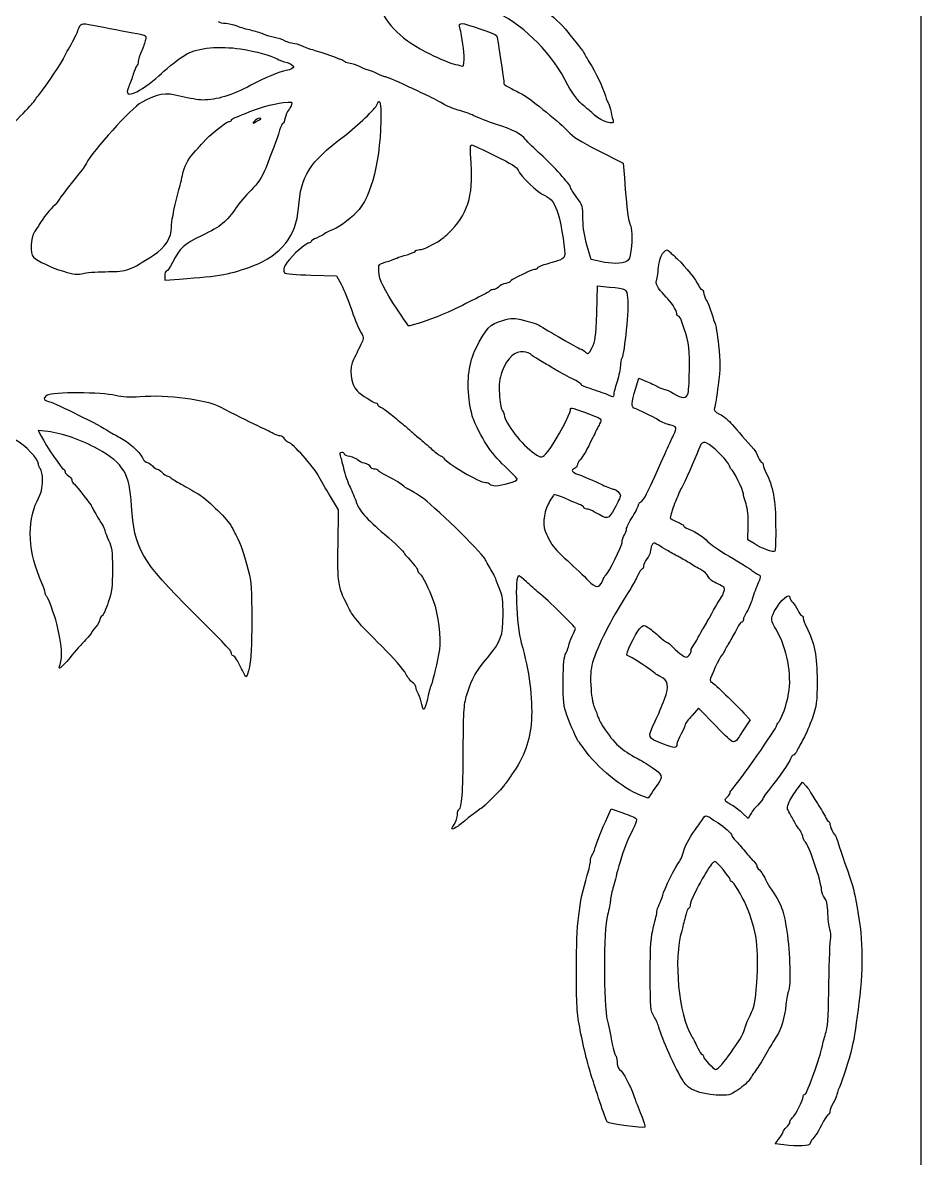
# Model space of a CAD drawing. Header units: millimetres. Extents: x 2 to 526, y -526 to -2.
# Drawn here: x 382.7 to 525.7, y -294.9 to -114.2 of the extents above; entities that cross this region are included whole.
import ezdxf

# ---------------------------------------------------------------- set-up
doc = ezdxf.new("R2010")
doc.units = ezdxf.units.MM
doc.layers.get('0').update_dxf_attribs({"linetype": 'CONTINUOUS'})

msp = doc.modelspace()

# ---------------------------------------------------------------- linework, layer by layer
for p, q in [((474.4, -134.54), (478.29, -136.5)), ((478.29, -136.5), (478.47, -138.83)), ((473.21, -151.87), (472.57, -149.7)), ((474.66, -152.19), (473.21, -151.87)), ((405.34, -154.41), (405.34, -155.13)), ((405.34, -155.13), (407.67, -154.97)), ((428.6, -154.33), (432.65, -154.46)), ((432.65, -154.46), (433.44, -155.87)), ((474.08, -160.39), (474.21, -156.05)), ((474.21, -156.05), (476.09, -156.24)), ((480.25, -172.46), (480.77, -170.71)), ((480.77, -170.71), (481.91, -171.21)), ((386.74, -179.23), (385.18, -179.04)), ((385.18, -179.04), (385.66, -179.94)), ((432.99, -191.69), (431.69, -189.57)), ((432.91, -197.27), (432.99, -191.69)), ((498.13, -196.43), (498.18, -194.18)), ((499.14, -197.06), (498.13, -196.43)), ((490.27, -223.23), (489.24, -224.39)), ((493.08, -226.11), (490.27, -223.23)), ((497.5, -224.05), (498.48, -225.11)), ((498.48, -225.11), (497.55, -226.51)), ((505.99, -236.11), (506.81, -235)), ((506.81, -235), (507.39, -235.66)), ((482.28, -237.57), (481.07, -237.12)), ((482.84, -236.72), (482.28, -237.57)), ((475.83, -240.48), (476.38, -239.26)), ((476.38, -239.26), (478.23, -239.9)), ((498.16, -240.82), (497.21, -239.9)), ((498.5, -240.22), (498.16, -240.82)), ((502.47, -292.55), (503.13, -291.7)), ((503.85, -292.74), (502.47, -292.55))]:
    msp.add_line(p, q)
msp.add_lwpolyline([(2.38, -264.05), (2.38, -525.73), (264.05, -525.73), (525.73, -525.73), (525.73, -264.05), (525.73, -2.38), (264.05, -2.38), (2.38, -2.38)], close=True)
for points in [[(439.42, -111.34), (440.43, -114.38), (443.23, -117.08), (447.52, -119.14)], [(469.5, -124.09), (467.04, -119.19), (462.89, -114.91), (458.36, -112.63)], [(465.93, -112.26), (468.05, -113.98), (468.5, -114.43), (470.01, -116.34)], [(390.23, -118), (390.79, -117.03), (391.4, -115.78), (391.58, -115.25)], [(391.58, -115.25), (391.93, -114.22), (392.01, -114.19), (393.89, -114.54)], [(393.89, -114.54), (395.98, -114.96), (399.28, -115.6), (400.92, -115.91)], [(415, -114.3), (414.55, -114.3), (414.07, -114.19), (413.91, -114.04)], [(416.85, -114.72), (416.27, -114.51), (415.42, -114.33), (415, -114.3)], [(419.05, -115.38), (418.41, -115.25), (417.43, -114.96), (416.85, -114.72)], [(421.03, -115.99), (420.58, -115.78), (419.68, -115.52), (419.05, -115.38)], [(452.31, -115.01), (452.15, -114.41), (452.2, -114.3), (452.68, -114.3)], [(452.97, -119.96), (452.97, -118.69), (452.68, -116.47), (452.31, -115.01)], [(452.68, -114.3), (453.15, -114.3), (457.89, -115.94), (458.15, -116.2)], [(400.92, -115.91), (402.38, -116.18), (402.43, -116.2), (402.27, -116.89)], [(402.27, -116.89), (402.19, -117.29), (401.9, -118.11), (401.61, -118.72)], [(422.8, -116.52), (422.3, -116.44), (421.51, -116.2), (421.03, -115.99)], [(424.5, -117.08), (424.07, -116.87), (423.31, -116.6), (422.8, -116.52)], [(425.74, -117.48), (425.48, -117.48), (424.89, -117.29), (424.5, -117.08)], [(458.15, -116.2), (458.23, -116.31), (459.32, -123.38), (459.32, -123.88)], [(470.01, -116.34), (470.67, -117.18), (471.38, -118.08), (471.62, -118.32)], [(389.2, -119.94), (389.2, -119.86), (389.65, -118.98), (390.23, -118)], [(401.61, -118.72), (401.35, -119.35), (401.11, -120.07), (401.11, -120.33)], [(404.81, -122.24), (405.74, -121.34), (407.93, -119.64), (408.86, -119.12)], [(408.86, -119.12), (410.53, -118.16), (414.15, -117.82), (417.38, -118.35)], [(417.38, -118.35), (419.95, -118.75), (422.14, -119.33), (423.2, -119.91)], [(427.25, -117.9), (426.69, -117.66), (426.03, -117.48), (425.74, -117.48)], [(429.42, -118.67), (428.76, -118.48), (427.78, -118.14), (427.25, -117.9)], [(434.02, -120.39), (433.76, -120.12), (431.54, -119.3), (429.42, -118.67)], [(447.52, -119.14), (449.13, -119.94), (450.82, -120.65), (451.25, -120.73)], [(471.62, -118.32), (471.83, -118.59), (472.02, -118.85), (472.02, -118.93)], [(472.02, -118.93), (472.02, -118.98), (472.41, -119.67), (472.89, -120.44)], [(385.39, -125.54), (386.48, -124.14), (389.2, -120.15), (389.2, -119.94)], [(400.87, -121.05), (400.74, -121.21), (400.5, -121.79), (400.31, -122.37)], [(401.11, -120.33), (401.11, -120.6), (401, -120.91), (400.87, -121.05)], [(423.2, -119.91), (423.49, -120.09), (424.21, -120.36), (424.79, -120.52)], [(424.79, -120.52), (426.19, -120.94), (426.16, -121.5), (424.68, -121.76)], [(434.84, -120.65), (434.53, -120.65), (434.18, -120.54), (434.02, -120.39)], [(436.43, -121.18), (435.85, -120.89), (435.13, -120.65), (434.84, -120.65)], [(451.25, -120.73), (451.7, -120.81), (452.25, -120.97), (452.52, -121.05)], [(452.52, -121.05), (452.91, -121.21), (452.97, -121.07), (452.97, -119.96)], [(472.89, -120.44), (473.95, -122.11), (475.01, -124.35), (475.46, -125.81)], [(400.31, -122.37), (400.16, -122.95), (399.81, -123.83), (399.6, -124.33)], [(400.87, -125.15), (401.93, -124.62), (403.78, -123.24), (404.81, -122.24)], [(424.68, -121.76), (423.73, -121.92), (420.95, -123.08), (419.05, -124.12)], [(437.75, -121.71), (437.59, -121.71), (437.01, -121.47), (436.43, -121.18)], [(439.08, -122.24), (438.49, -121.95), (437.91, -121.71), (437.75, -121.71)], [(440.37, -122.77), (440.24, -122.77), (439.66, -122.53), (439.08, -122.24)], [(444.1, -124.35), (441.8, -123.27), (440.61, -122.77), (440.37, -122.77)], [(399.6, -124.33), (399.04, -125.6), (399.44, -125.86), (400.87, -125.15)], [(419.05, -124.12), (416, -125.73), (413.62, -126.47), (411.35, -126.47)], [(446.75, -125.57), (445.88, -125.17), (444.69, -124.62), (444.1, -124.35)], [(459.32, -123.88), (459.32, -124.01), (459.87, -124.35), (460.59, -124.7)], [(472.02, -127.4), (471.22, -126.76), (470.14, -125.33), (469.5, -124.09)], [(384.31, -126.95), (384.47, -126.76), (384.94, -126.13), (385.39, -125.54)], [(407.93, -125.89), (405.24, -125.23), (404.34, -125.39), (401.61, -126.87)], [(411.35, -126.47), (410.77, -126.47), (409.2, -126.21), (407.93, -125.89)], [(449.53, -127.03), (448.87, -126.63), (447.62, -125.97), (446.75, -125.57)], [(460.59, -124.7), (461.27, -125.04), (462.12, -125.49), (462.49, -125.7)], [(462.49, -125.7), (463.76, -126.42), (468.44, -130.28), (469.48, -131.44)], [(475.46, -125.81), (475.64, -126.39), (475.88, -126.97), (475.99, -127.13)], [(378.22, -132.98), (379.36, -132.08), (383.54, -127.95), (384.31, -126.95)], [(401.61, -126.87), (400.08, -127.71), (393.81, -134.62), (392.88, -136.5)], [(418.17, -128.59), (419.87, -127.82), (422.54, -127.05), (424.18, -126.89)], [(424.18, -126.89), (425.56, -126.74), (425.69, -126.79), (425.53, -127.19)], [(425.03, -128.08), (424.82, -128.3), (424.58, -128.88), (424.5, -129.33)], [(425.53, -127.19), (425.45, -127.45), (425.21, -127.85), (425.03, -128.08)], [(433.86, -132.21), (436.09, -130.52), (438.89, -127.85), (439.1, -127.21)], [(439.1, -127.21), (439.42, -126.21), (439.74, -126.81), (439.74, -128.4)], [(451.99, -128.06), (451.3, -127.9), (450.19, -127.42), (449.53, -127.03)], [(454.5, -128.96), (453.84, -128.61), (452.7, -128.22), (451.99, -128.06)], [(473.74, -128.88), (473.15, -128.35), (472.39, -127.69), (472.02, -127.4)], [(475.99, -127.13), (476.09, -127.26), (476.25, -127.85), (476.36, -128.4)], [(411.43, -133.22), (412.35, -132.11), (415.1, -129.91), (415.55, -129.91)], [(415.55, -129.91), (415.77, -129.91), (415.93, -129.8), (415.93, -129.67)], [(415.93, -129.67), (415.93, -129.54), (416.19, -129.33), (416.53, -129.25)], [(416.53, -129.25), (416.85, -129.14), (417.59, -128.85), (418.17, -128.59)], [(419.6, -129.83), (419.26, -130.23), (419.29, -130.23), (419.89, -129.91)], [(420.37, -129.38), (420.13, -129.38), (419.79, -129.57), (419.6, -129.83)], [(419.89, -129.91), (420.79, -129.46), (420.85, -129.38), (420.37, -129.38)], [(424.5, -129.33), (424.39, -129.8), (424.23, -130.18), (424.13, -130.18)], [(439.74, -128.4), (439.74, -135.92), (438.28, -141.84), (435.82, -144.38)], [(457.99, -130.31), (456.75, -129.91), (455.19, -129.3), (454.5, -128.96)], [(476.7, -129.8), (476.99, -130.57), (474.87, -129.91), (473.74, -128.88)], [(476.36, -128.4), (476.46, -128.96), (476.62, -129.59), (476.7, -129.8)], [(423.6, -131.29), (423.15, -132.82), (422.35, -134.94), (421.4, -137.32)], [(424.13, -130.18), (424.02, -130.18), (423.78, -130.68), (423.6, -131.29)], [(462.76, -132.74), (462.04, -131.84), (460.9, -131.26), (457.99, -130.31)], [(469.48, -131.44), (470.27, -132.32), (471.41, -133.06), (474.4, -134.54)], [(410.24, -134.54), (410.53, -134.25), (411.06, -133.64), (411.43, -133.22)], [(426.61, -143.67), (427.04, -138.43), (428.25, -136.47), (433.86, -132.21)], [(454.08, -136.55), (453.89, -134.01), (453.92, -133.61), (454.26, -133.61)], [(454.26, -133.61), (454.34, -133.61), (455.96, -134.38), (457.89, -135.33)], [(465.19, -135.15), (464.16, -134.22), (463.05, -133.14), (462.76, -132.74)], [(408.28, -137.87), (408.57, -136.71), (409.28, -135.49), (410.24, -134.54)], [(457.89, -135.33), (460.48, -136.58), (461.43, -137.19), (461.59, -137.64)], [(469.9, -140.36), (469.9, -139.96), (467.04, -136.82), (465.19, -135.15)], [(392.88, -136.5), (392.67, -136.87), (392.38, -137.37), (392.19, -137.58)], [(421.4, -137.32), (420.77, -138.83), (420.21, -139.67), (419.07, -140.81)], [(450.45, -147.69), (453.5, -144.78), (454.47, -141.79), (454.08, -136.55)], [(392.19, -137.58), (390.92, -139.12), (388.41, -142.35), (388.41, -142.48)], [(407.59, -140.76), (407.83, -139.81), (408.15, -138.51), (408.28, -137.87)], [(461.59, -137.64), (461.86, -138.51), (464.69, -141.23), (465.8, -141.68)], [(478.47, -138.83), (478.92, -144.3), (479.08, -145.68), (479.37, -146.24)], [(406.4, -146.68), (406.4, -145.79), (406.66, -144.44), (407.59, -140.76)], [(419.07, -140.81), (418.23, -141.66), (417.17, -142.9), (416.69, -143.59)], [(470.88, -141.92), (470.35, -141.18), (469.9, -140.47), (469.9, -140.36)], [(388.41, -142.48), (388.41, -142.56), (388.01, -143.01), (387.54, -143.48)], [(465.8, -141.68), (466.86, -142.16), (467.41, -142.9), (467.94, -144.62)], [(471.88, -145.41), (471.88, -143.38), (471.83, -143.22), (470.88, -141.92)], [(387.54, -143.48), (386.74, -144.25), (386.19, -144.97), (385.37, -146.29)], [(416.69, -143.59), (415.18, -145.84), (414.28, -146.58), (411.29, -148.01)], [(419.36, -152.85), (423.86, -151.16), (426.3, -148.09), (426.61, -143.67)], [(435.82, -144.38), (434.68, -145.55), (432.67, -146.98), (431.75, -147.24)], [(385.37, -146.29), (385.21, -146.53), (384.86, -147.06), (384.6, -147.45)], [(467.94, -144.62), (468.47, -146.37), (469.16, -150.79), (468.97, -151.34)], [(472.57, -149.7), (472.12, -148.25), (471.91, -146.87), (471.88, -145.41)], [(479.37, -146.24), (479.72, -146.87), (479.77, -148.38), (479.5, -150.5)], [(384.6, -147.45), (383.96, -148.38), (383.88, -150.89), (384.44, -151.45)], [(403.54, -151.16), (405.47, -149.86), (406.4, -148.43), (406.4, -146.68)], [(411.29, -148.01), (408.23, -149.49), (407.8, -149.89), (406.56, -152.35)], [(430.74, -147.77), (430.53, -147.93), (429.95, -148.22), (429.5, -148.43)], [(431.75, -147.24), (431.43, -147.35), (430.95, -147.58), (430.74, -147.77)], [(448.6, -149.12), (449.05, -148.88), (449.87, -148.25), (450.45, -147.69)], [(428.23, -149.23), (428.02, -149.23), (427.09, -149.94), (426.16, -150.81)], [(428.63, -148.99), (428.63, -149.12), (428.44, -149.23), (428.23, -149.23)], [(429.5, -148.43), (429.02, -148.62), (428.63, -148.85), (428.63, -148.99)], [(445.9, -150.28), (446.22, -150.28), (446.78, -150.1), (447.15, -149.91)], [(447.15, -149.91), (447.52, -149.7), (448.18, -149.33), (448.6, -149.12)], [(384.44, -151.45), (385.15, -152.14), (387.19, -153.11), (389.2, -153.72)], [(396.37, -153.78), (399.2, -153.8), (399.86, -153.56), (403.54, -151.16)], [(426.16, -150.81), (424.58, -152.29), (423.99, -153.33), (424.37, -153.96)], [(440.53, -152.24), (441.19, -152.06), (441.96, -151.76), (442.25, -151.63)], [(442.25, -151.63), (442.54, -151.47), (443.28, -151.24), (443.89, -151.08)], [(443.89, -151.08), (444.5, -150.92), (445.08, -150.68), (445.16, -150.55)], [(445.16, -150.55), (445.24, -150.39), (445.58, -150.28), (445.9, -150.28)], [(468.97, -151.34), (468.89, -151.58), (468.37, -151.92), (467.78, -152.08)], [(479.5, -150.5), (479.4, -151.5), (479.21, -151.98), (478.84, -152.16)], [(483.92, -153.09), (484.08, -151.82), (484.29, -151.13), (484.69, -150.73)], [(484.69, -150.73), (485.19, -150.2), (485.25, -150.2), (485.7, -150.63)], [(485.7, -150.63), (485.96, -150.89), (486.54, -151.42), (486.97, -151.82)], [(406.56, -152.35), (406.19, -153.11), (405.74, -153.72), (405.61, -153.72)], [(407.67, -154.97), (414.39, -154.46), (415.71, -154.23), (419.36, -152.85)], [(439.39, -153.75), (439.34, -152.61), (439.34, -152.61), (440.53, -152.24)], [(464.16, -153.46), (463.89, -153.46), (463.39, -153.64), (463.02, -153.86)], [(464.61, -153.25), (464.61, -153.35), (464.4, -153.46), (464.16, -153.46)], [(465.67, -152.72), (465.08, -152.88), (464.61, -153.11), (464.61, -153.25)], [(467.78, -152.08), (467.2, -152.27), (466.25, -152.53), (465.67, -152.72)], [(478.84, -152.16), (478.13, -152.56), (476.38, -152.56), (474.66, -152.19)], [(483.55, -155.34), (483.63, -155.1), (483.82, -154.09), (483.92, -153.09)], [(486.97, -151.82), (488.21, -152.96), (489.96, -155.15), (490.25, -155.95)], [(389.2, -153.72), (390.9, -154.23), (391.37, -154.28), (392.51, -154.04)], [(392.51, -154.04), (393.22, -153.88), (394.97, -153.78), (396.37, -153.78)], [(405.61, -153.72), (405.45, -153.72), (405.34, -154.04), (405.34, -154.41)], [(424.37, -153.96), (424.47, -154.09), (426.3, -154.28), (428.6, -154.33)], [(442.41, -159.89), (440.19, -156.55), (439.47, -155.07), (439.39, -153.75)], [(460.38, -155.31), (460.38, -155.42), (460.03, -155.58), (459.61, -155.65)], [(461.38, -154.68), (460.82, -154.91), (460.38, -155.2), (460.38, -155.31)], [(463.02, -153.86), (462.65, -154.07), (461.91, -154.41), (461.38, -154.68)], [(485.14, -157.82), (484.19, -156.95), (483.39, -155.73), (483.55, -155.34)], [(433.44, -155.87), (433.86, -156.66), (434.55, -158.35), (434.98, -159.62)], [(457.09, -156.85), (456.99, -157.03), (453.36, -158.86), (450.45, -160.21)], [(457.62, -156.63), (457.41, -156.63), (457.17, -156.74), (457.09, -156.85)], [(458.44, -156.24), (458.21, -156.45), (457.86, -156.63), (457.62, -156.63)], [(459.61, -155.65), (459.18, -155.73), (458.66, -156), (458.44, -156.24)], [(476.09, -156.24), (478.84, -156.47), (478.82, -156.47), (479, -157.98)], [(490.25, -155.95), (490.41, -156.32), (490.64, -156.63), (490.8, -156.63)], [(490.8, -156.63), (490.93, -156.63), (491.07, -156.85), (491.07, -157.08)], [(491.07, -157.08), (491.07, -157.35), (491.28, -157.9), (491.54, -158.35)], [(479, -157.98), (479.21, -159.44), (478.5, -166.79), (478.08, -167.53)], [(486.83, -160.42), (486.83, -160.02), (485.78, -158.41), (485.14, -157.82)], [(491.54, -158.35), (491.81, -158.78), (492.18, -159.73), (492.39, -160.47)], [(434.98, -159.62), (435.4, -160.92), (436.03, -162.51), (436.4, -163.14)], [(444.1, -162.4), (444.08, -162.35), (443.31, -161.24), (442.41, -159.89)], [(450.45, -160.21), (448.52, -161.1), (444.26, -162.59), (444.1, -162.4)], [(473.34, -165.87), (473.84, -164.89), (473.95, -164.17), (474.08, -160.39)], [(487.07, -160.87), (486.94, -160.87), (486.83, -160.68), (486.83, -160.42)], [(492.39, -160.47), (492.57, -161.18), (492.81, -161.9), (492.92, -162.06)], [(454.82, -166.05), (456.46, -162.8), (457.09, -162.11), (459.13, -161.53)], [(459.13, -161.53), (460.59, -161.1), (460.8, -161.1), (462.57, -161.55)], [(462.57, -161.55), (463.63, -161.79), (464.77, -162.19), (465.14, -162.43)], [(465.14, -162.43), (466.88, -163.54), (471.46, -166.16), (471.67, -166.16)], [(487.55, -161.58), (487.42, -161.18), (487.2, -160.87), (487.07, -160.87)], [(488.82, -168.8), (488.82, -165.23), (488.76, -164.99), (487.55, -161.58)], [(492.92, -162.06), (493.02, -162.19), (493.26, -163.75), (493.45, -165.5)], [(436.4, -163.14), (436.99, -164.2), (437.01, -164.39), (436.69, -165.05)], [(436.69, -165.05), (436.51, -165.44), (436.22, -166.05), (436.03, -166.42)], [(453.76, -174.1), (453.39, -171), (453.76, -168.17), (454.82, -166.05)], [(471.67, -166.16), (471.75, -166.16), (472.04, -166.34), (472.31, -166.58)], [(472.31, -166.58), (472.73, -166.98), (472.81, -166.93), (473.34, -165.87)], [(493.45, -165.5), (493.74, -168.17), (493.74, -169.17), (493.4, -171.85)], [(435.37, -167.75), (434.6, -169.07), (434.92, -171.71), (435.95, -172.75)], [(436.03, -166.42), (435.87, -166.79), (435.58, -167.38), (435.37, -167.75)], [(462.44, -166.53), (461.14, -166.32), (459.85, -167.48), (459.05, -169.6)], [(463.52, -166.87), (463.44, -166.77), (462.97, -166.61), (462.44, -166.53)], [(465.67, -168.28), (464.16, -167.4), (463.68, -167.08), (463.52, -166.87)], [(478.08, -167.53), (477.94, -167.8), (477.84, -168.35), (477.84, -168.78)], [(459.05, -169.6), (458.55, -170.92), (458.47, -171.56), (458.58, -173.3)], [(467.52, -169.39), (467.02, -169.07), (466.17, -168.57), (465.67, -168.28)], [(470.11, -170.79), (469.19, -170.31), (468.02, -169.68), (467.52, -169.39)], [(477.84, -168.78), (477.84, -169.2), (477.6, -170.31), (477.31, -171.24)], [(488.61, -173.09), (488.74, -172.69), (488.82, -170.76), (488.82, -168.8)], [(471.62, -171.77), (471.7, -171.69), (471.01, -171.24), (470.11, -170.79)], [(477.31, -171.24), (477.02, -172.14), (476.78, -173.12), (476.78, -173.38)], [(481.91, -171.21), (482.55, -171.48), (483.39, -171.87), (483.82, -172.11)], [(386.61, -173.46), (385.89, -173.94), (386.03, -174.23), (387.01, -174.47)], [(397.51, -173.49), (395.34, -172.93), (387.46, -172.93), (386.61, -173.46)], [(435.95, -172.75), (436.59, -173.38), (438.52, -174.63), (438.89, -174.63)], [(458.58, -173.3), (458.66, -174.44), (458.81, -175.55), (458.97, -175.74)], [(473.39, -172.51), (472.33, -172.19), (471.54, -171.85), (471.62, -171.77)], [(476.06, -173.49), (475.64, -173.28), (474.45, -172.85), (473.39, -172.51)], [(476.78, -173.38), (476.78, -173.8), (476.7, -173.8), (476.06, -173.49)], [(480.17, -175.58), (479.53, -175.39), (479.56, -174.57), (480.25, -172.46)], [(483.82, -172.11), (484.24, -172.32), (484.74, -172.51), (484.93, -172.51)], [(484.93, -172.51), (485.11, -172.51), (485.72, -172.8), (486.3, -173.17)], [(486.3, -173.17), (487.68, -174.04), (488.37, -174.02), (488.61, -173.09)], [(493.4, -171.85), (493.18, -173.59), (492.92, -175.23), (492.81, -175.47)], [(387.01, -174.47), (387.83, -174.68), (395.29, -178.38), (396.35, -179.12)], [(401.35, -173.7), (399.73, -173.8), (398.62, -173.75), (397.51, -173.49)], [(414.23, -175.37), (411.85, -174.15), (405.84, -173.35), (401.35, -173.7)], [(438.89, -174.63), (439.05, -174.63), (439.21, -174.76), (439.21, -174.89)], [(439.21, -174.89), (439.21, -175.05), (439.42, -175.23), (439.68, -175.34)], [(454.45, -177.27), (454.24, -176.77), (453.92, -175.34), (453.76, -174.1)], [(420.16, -178.33), (418.7, -177.64), (416.22, -176.4), (414.23, -175.37)], [(439.68, -175.34), (439.92, -175.45), (440.5, -175.82), (440.95, -176.19)], [(440.95, -176.19), (441.43, -176.56), (442.3, -177.3), (442.91, -177.8)], [(458.97, -175.74), (459.13, -175.92), (459.32, -176.42), (459.42, -176.82)], [(459.42, -176.82), (459.79, -178.41), (462.7, -181.87), (464.53, -182.96)], [(466.75, -181.77), (467.7, -180.5), (469.9, -176.34), (469.9, -175.84)], [(469.9, -175.84), (469.9, -175.31), (469.77, -175.29), (472.31, -176.21)], [(472.31, -176.21), (475.06, -177.24), (474.95, -177.16), (474.53, -178.01)], [(483.92, -177.43), (482.86, -176.77), (480.83, -175.76), (480.17, -175.58)], [(492.81, -175.47), (492.65, -175.82), (492.84, -176.03), (493.63, -176.45)], [(493.63, -176.45), (494.22, -176.74), (495.11, -177.48), (495.64, -178.12)], [(422.59, -179.55), (422.2, -179.33), (421.11, -178.78), (420.16, -178.33)], [(442.91, -177.8), (443.55, -178.3), (444.24, -178.91), (444.45, -179.12)], [(459.95, -185.23), (457.41, -182.91), (456.06, -180.95), (454.45, -177.27)], [(474.53, -178.01), (474.32, -178.41), (473.84, -179.39), (473.45, -180.18)], [(485.72, -178.17), (485.25, -178.09), (484.45, -177.75), (483.92, -177.43)], [(486.3, -179.81), (486.89, -178.57), (486.83, -178.44), (485.72, -178.17)], [(495.64, -178.12), (496.46, -179.1), (497.92, -180.74), (499.08, -182.03)], [(385.23, -184.39), (385.23, -183.57), (383.17, -181.42), (381.53, -180.53)], [(385.66, -179.94), (386.45, -181.5), (388.96, -185.21), (389.23, -185.21)], [(394.63, -181.98), (392.22, -180.63), (388.99, -179.49), (386.74, -179.23)], [(396.35, -179.12), (396.72, -179.39), (397.54, -179.84), (398.2, -180.18)], [(398.2, -180.18), (399.57, -180.87), (401.24, -182.38), (401.8, -183.41)], [(423.7, -179.92), (423.47, -179.92), (422.96, -179.76), (422.59, -179.55)], [(424.44, -180.45), (424.26, -180.15), (423.94, -179.92), (423.7, -179.92)], [(425.05, -180.98), (424.89, -180.98), (424.63, -180.74), (424.44, -180.45)], [(444.45, -179.12), (444.69, -179.33), (445.29, -179.86), (445.8, -180.26)], [(445.8, -180.26), (446.33, -180.68), (447.25, -181.48), (447.86, -182.06)], [(473.45, -180.18), (472.49, -182.19), (471.96, -183.12), (471.43, -183.73)], [(484.95, -182.69), (485.43, -181.66), (486.01, -180.37), (486.3, -179.81)], [(400.05, -191.03), (399.73, -185.84), (398.83, -184.36), (394.63, -181.98)], [(429.76, -186.16), (429.1, -184.89), (425.56, -180.98), (425.05, -180.98)], [(447.86, -182.06), (448.47, -182.62), (449.08, -183.09), (449.24, -183.09)], [(464.53, -182.96), (465.46, -183.49), (465.48, -183.49), (466.75, -181.77)], [(490.27, -182.11), (489.61, -183.83), (488.08, -187.27), (487.6, -188.12)], [(492.44, -181.64), (491.12, -180.6), (490.83, -180.68), (490.27, -182.11)], [(495.3, -184.92), (495.3, -184.47), (493.69, -182.62), (492.44, -181.64)], [(499.08, -182.03), (499.27, -182.25), (499.59, -182.83), (499.77, -183.28)], [(401.8, -183.41), (402.01, -183.83), (402.33, -184.15), (402.54, -184.15)], [(402.54, -184.15), (402.72, -184.15), (403.09, -184.39), (403.36, -184.68)], [(433.49, -182.56), (433.2, -182.56), (433.12, -182.69), (433.23, -182.99)], [(433.23, -182.99), (433.31, -183.2), (433.57, -184.15), (433.78, -185.1)], [(433.92, -182.8), (433.92, -182.67), (433.73, -182.56), (433.49, -182.56)], [(434.82, -183.2), (434.31, -183.12), (433.92, -182.93), (433.92, -182.8)], [(436.03, -183.75), (435.85, -183.54), (435.32, -183.3), (434.82, -183.2)], [(437.12, -184.28), (436.69, -184.2), (436.19, -183.94), (436.03, -183.75)], [(438.07, -184.84), (437.99, -184.63), (437.57, -184.39), (437.12, -184.28)], [(449.24, -183.09), (449.37, -183.09), (449.61, -183.25), (449.71, -183.41)], [(449.71, -183.41), (450.29, -184.34), (455.43, -187.33), (456.38, -187.33)], [(471.43, -183.73), (471.17, -184.02), (470.96, -184.41), (470.96, -184.6)], [(482.02, -189.15), (482.55, -188.04), (483, -187.09), (484.95, -182.69)], [(499.77, -183.28), (499.98, -183.75), (500.22, -184.15), (500.35, -184.15)], [(500.35, -184.15), (500.49, -184.15), (500.59, -184.34), (500.59, -184.55)], [(385.55, -185.16), (385.37, -184.97), (385.23, -184.63), (385.23, -184.39)], [(385.89, -187.01), (385.87, -186.16), (385.74, -185.34), (385.55, -185.16)], [(389.23, -185.21), (389.36, -185.21), (389.47, -185.39), (389.47, -185.61)], [(389.47, -185.61), (389.47, -185.82), (389.7, -186.11), (390, -186.27)], [(403.36, -184.68), (403.62, -184.97), (403.97, -185.21), (404.15, -185.21)], [(404.15, -185.21), (404.34, -185.21), (404.68, -185.45), (404.94, -185.74)], [(404.94, -185.74), (405.21, -186.03), (405.55, -186.27), (405.69, -186.27)], [(433.78, -185.1), (434, -186.03), (434.47, -187.38), (434.82, -188.07)], [(438.68, -185.21), (438.41, -185.21), (438.15, -185.05), (438.07, -184.84)], [(439.31, -185.45), (439.23, -185.31), (438.97, -185.21), (438.68, -185.21)], [(440.58, -186.24), (439.98, -185.92), (439.39, -185.58), (439.31, -185.45)], [(461.43, -186.82), (461.43, -186.72), (460.77, -186), (459.95, -185.23)], [(470.56, -185.1), (469.93, -185.34), (470.09, -185.66), (471.04, -186)], [(470.96, -184.6), (470.96, -184.81), (470.77, -185.02), (470.56, -185.1)], [(471.04, -186), (471.91, -186.32), (472.39, -186.53), (474.98, -187.7)], [(495.51, -185.26), (495.41, -185.21), (495.3, -185.05), (495.3, -184.92)], [(497.42, -189.12), (497.42, -188.59), (495.83, -185.39), (495.51, -185.26)], [(500.59, -184.55), (500.59, -184.78), (500.8, -185.34), (501.04, -185.82)], [(501.04, -185.82), (502.1, -187.8), (502.55, -190.21), (502.55, -194.26)], [(385.02, -190.29), (385.71, -188.91), (385.89, -188.2), (385.89, -187.01)], [(390, -186.27), (390.29, -186.43), (390.53, -186.72), (390.53, -186.9)], [(390.53, -186.9), (390.53, -187.11), (390.71, -187.4), (390.95, -187.59)], [(390.95, -187.59), (391.35, -187.96), (393.7, -190.95), (393.7, -191.13)], [(405.69, -186.27), (405.84, -186.27), (406.16, -186.43), (406.37, -186.64)], [(406.37, -186.64), (406.61, -186.82), (407.46, -187.35), (408.25, -187.77)], [(408.25, -187.77), (409.05, -188.2), (410.24, -188.89), (410.9, -189.31)], [(431.69, -189.57), (431.01, -188.41), (430.13, -186.88), (429.76, -186.16)], [(443.39, -187.93), (442.86, -187.46), (442.28, -187.11), (440.58, -186.24)], [(456.38, -187.33), (456.67, -187.33), (456.99, -187.43), (457.07, -187.59)], [(457.07, -187.59), (457.15, -187.72), (457.6, -187.85), (458.02, -187.85)], [(458.02, -187.85), (458.95, -187.85), (461.43, -187.09), (461.43, -186.82)], [(474.98, -187.7), (475.8, -188.07), (476.62, -188.38), (476.78, -188.38)], [(410.9, -189.31), (412.33, -190.21), (415.42, -193.3), (415.98, -194.36)], [(434.82, -188.07), (435.16, -188.75), (435.61, -189.84), (435.8, -190.47)], [(444.08, -188.38), (443.97, -188.38), (443.65, -188.2), (443.39, -187.93)], [(446.11, -189.6), (445.08, -188.94), (444.16, -188.38), (444.08, -188.38)], [(456.25, -199.44), (455.56, -198.23), (447.86, -190.76), (446.11, -189.6)], [(467.28, -189.28), (467.15, -189.36), (466.73, -190.02), (466.35, -190.76)], [(468.89, -189.79), (468.13, -189.44), (467.41, -189.23), (467.28, -189.28)], [(476.78, -188.38), (477.18, -188.38), (477.84, -189.04), (477.84, -189.47)], [(477.84, -189.47), (477.84, -189.65), (477.41, -190.53), (476.91, -191.45)], [(481.09, -190.42), (481.28, -190.34), (481.7, -189.79), (482.02, -189.15)], [(487.1, -189.18), (486.94, -189.55), (486.73, -190.08), (486.6, -190.37)], [(487.6, -188.12), (487.47, -188.33), (487.23, -188.81), (487.1, -189.18)], [(497.84, -190.74), (497.6, -190.1), (497.42, -189.36), (497.42, -189.12)], [(385.79, -203.36), (383.62, -198.49), (383.33, -193.75), (385.02, -190.29)], [(393.7, -191.13), (393.7, -191.19), (394.18, -192.03), (394.76, -192.99)], [(409.92, -208.09), (401.61, -199.81), (400.45, -197.8), (400.05, -191.03)], [(435.8, -190.47), (436.17, -191.69), (437.44, -193.12), (440.29, -195.55)], [(466.35, -190.76), (465.56, -192.27), (465.43, -194.44), (466.06, -195.53)], [(471.17, -190.76), (470.69, -190.58), (469.66, -190.13), (468.89, -189.79)], [(472.02, -191.32), (472.02, -191.19), (471.62, -190.95), (471.17, -190.76)], [(472.49, -191.56), (472.23, -191.56), (472.02, -191.45), (472.02, -191.32)], [(476.91, -191.45), (475.88, -193.3), (475.88, -193.3), (473.74, -192.03)], [(479.8, -192.75), (480.32, -191.88), (480.75, -191.03), (480.75, -190.87)], [(480.75, -190.87), (480.75, -190.69), (480.91, -190.5), (481.09, -190.42)], [(486.6, -190.37), (486.28, -191.06), (485.78, -192.64), (485.78, -192.93)], [(498.18, -194.18), (498.21, -192.7), (498.1, -191.51), (497.84, -190.74)], [(394.76, -192.99), (395.34, -193.94), (395.82, -194.84), (395.82, -195)], [(473.74, -192.03), (473.31, -191.77), (472.73, -191.56), (472.49, -191.56)], [(478.82, -194.73), (478.82, -194.52), (479.24, -193.62), (479.8, -192.75)], [(485.78, -192.93), (485.78, -193.04), (486.25, -193.33), (486.83, -193.57)], [(395.82, -195), (395.82, -195.16), (396.08, -195.84), (396.4, -196.53)], [(415.98, -194.36), (416.19, -194.79), (416.48, -195.37), (416.64, -195.66)], [(478.47, -195.66), (478.66, -195.37), (478.82, -194.95), (478.82, -194.73)], [(486.83, -193.57), (487.42, -193.81), (487.89, -194.1), (487.89, -194.2)], [(487.89, -194.2), (487.89, -194.31), (488.21, -194.55), (488.63, -194.71)], [(488.63, -194.71), (489.9, -195.21), (491.2, -196.03), (491.73, -196.72)], [(502.55, -194.26), (502.58, -196.37), (502.5, -198.2), (502.42, -198.28)], [(396.4, -196.53), (396.93, -197.62), (397.01, -198.2), (397.01, -201.08)], [(416.64, -195.66), (417.49, -197.3), (418.02, -198.83), (418.57, -201.08)], [(440.29, -195.55), (442.01, -197.04), (443.44, -198.38), (443.44, -198.57)], [(466.06, -195.53), (466.25, -195.9), (466.59, -196.53), (466.8, -196.98)], [(475.46, -202.14), (475.99, -201.69), (478.1, -197.46), (478.1, -196.88)], [(478.1, -196.88), (478.1, -196.48), (478.26, -195.95), (478.47, -195.66)], [(491.73, -196.72), (492.02, -197.06), (493.58, -198.15), (495.17, -199.07)], [(434.39, -206.88), (432.91, -203.89), (432.83, -203.31), (432.91, -197.27)], [(443.44, -198.57), (443.44, -198.62), (443.71, -198.97), (444.05, -199.31)], [(466.8, -196.98), (467.02, -197.41), (468.18, -198.68), (469.4, -199.76)], [(482.6, -198.36), (482.6, -198.62), (482.36, -199.13), (482.07, -199.5)], [(482.86, -197.35), (482.73, -197.64), (482.6, -198.09), (482.6, -198.36)], [(485.22, -198.09), (483, -196.74), (483.18, -196.8), (482.86, -197.35)], [(486.97, -199.07), (486.54, -198.86), (485.75, -198.41), (485.22, -198.09)], [(502.42, -198.28), (502.21, -198.52), (500.3, -197.8), (499.14, -197.06)], [(444.05, -199.31), (444.98, -200.29), (445.56, -201.06), (445.56, -201.32)], [(457.25, -201.19), (456.86, -200.53), (456.41, -199.73), (456.25, -199.44)], [(469.4, -199.76), (470.59, -200.85), (472.1, -202.27), (472.73, -202.91)], [(482.07, -199.5), (481.78, -199.87), (481.54, -200.37), (481.54, -200.61)], [(488.82, -200.13), (488.24, -199.79), (487.42, -199.31), (486.97, -199.07)], [(490.7, -201.22), (490.25, -200.98), (489.4, -200.5), (488.82, -200.13)], [(495.17, -199.07), (496.78, -200), (498.4, -201.03), (498.77, -201.32)], [(397.01, -201.08), (397.01, -203.91), (396.9, -204.68), (396.35, -206.38)], [(418.57, -201.08), (419.13, -203.33), (419.18, -204.23), (419.18, -209.34)], [(445.56, -201.32), (445.56, -201.45), (445.72, -201.69), (445.93, -201.85)], [(445.93, -201.85), (446.35, -202.19), (447.41, -204.34), (448.07, -206.11)], [(458.13, -203.01), (458.05, -202.67), (457.65, -201.88), (457.25, -201.19)], [(461.67, -202.14), (460.98, -202.14), (461.27, -210.08), (462.07, -212.86)], [(462.89, -203.15), (462.31, -202.59), (461.75, -202.14), (461.67, -202.14)], [(474.98, -203.01), (475.17, -202.62), (475.38, -202.22), (475.46, -202.14)], [(480.64, -202.06), (480.4, -202.62), (479.87, -203.57), (479.48, -204.18)], [(481.3, -201.08), (481.17, -201.08), (480.88, -201.53), (480.64, -202.06)], [(481.54, -200.61), (481.54, -200.87), (481.44, -201.08), (481.3, -201.08)], [(491.83, -202.3), (491.65, -201.93), (491.15, -201.45), (490.7, -201.22)], [(493.34, -203.46), (492.6, -203.17), (491.99, -202.7), (491.83, -202.3)], [(498.77, -201.32), (499.16, -201.64), (499.67, -201.93), (499.88, -202.04)], [(499.88, -202.04), (500.22, -202.17), (500.19, -202.38), (499.67, -203.57)], [(386.29, -204.84), (386.29, -204.63), (386.08, -203.97), (385.79, -203.36)], [(458.73, -204.52), (458.5, -204.02), (458.23, -203.33), (458.13, -203.01)], [(464.87, -204.87), (464.37, -204.47), (463.47, -203.68), (462.89, -203.15)], [(472.73, -202.91), (473.97, -204.18), (474.48, -204.21), (474.98, -203.01)], [(479.48, -204.18), (476.59, -208.68), (474.56, -212.59), (473.58, -215.48)], [(494.35, -204.58), (494.51, -204.07), (494.37, -203.91), (493.34, -203.46)], [(499.67, -203.57), (499.32, -204.34), (498.9, -205.5), (498.74, -206.14)], [(386.56, -205.48), (386.4, -205.32), (386.29, -205.05), (386.29, -204.84)], [(388.14, -209.81), (387.77, -208.33), (386.82, -205.74), (386.56, -205.48)], [(459.18, -208.36), (459.18, -206.19), (459.05, -205.21), (458.73, -204.52)], [(470.69, -210.56), (470.69, -210.34), (466.2, -205.95), (464.87, -204.87)], [(492.07, -208.76), (492.89, -207.2), (493.77, -205.74), (493.98, -205.45)], [(493.98, -205.45), (494.08, -205.29), (494.27, -204.92), (494.35, -204.58)], [(502.34, -207.88), (503.29, -206.06), (504.83, -204.68), (504.83, -205.69)], [(504.83, -205.69), (504.83, -205.87), (505.01, -206.22), (505.27, -206.4)], [(396.35, -206.38), (395.98, -207.46), (395.53, -208.47), (395.37, -208.57)], [(439.92, -213.44), (435.95, -209.5), (435.29, -208.7), (434.39, -206.88)], [(448.07, -206.11), (448.87, -208.28), (449.34, -212.14), (449.05, -213.92)], [(498.74, -206.14), (498.55, -206.77), (498.18, -207.62), (497.92, -207.99)], [(505.27, -206.4), (505.51, -206.61), (505.86, -207.17), (506.07, -207.62)], [(506.07, -207.62), (506.25, -208.09), (506.54, -208.49), (506.68, -208.49)], [(395.02, -209.15), (395.02, -209.34), (394.73, -209.87), (394.36, -210.29)], [(395.37, -208.57), (395.18, -208.68), (395.02, -208.94), (395.02, -209.15)], [(415.93, -214.5), (415.93, -214.1), (415.79, -213.97), (409.92, -208.09)], [(419.18, -209.34), (419.18, -213.15), (419.05, -215.61), (418.81, -216.67)], [(456.67, -215.24), (458.84, -212.7), (459.16, -211.77), (459.18, -208.36)], [(490.93, -210.74), (491.28, -210.16), (491.78, -209.26), (492.07, -208.76)], [(497.15, -209.55), (497.02, -209.55), (496.7, -209.95), (496.49, -210.4)], [(497.42, -209.13), (497.42, -209.36), (497.31, -209.55), (497.15, -209.55)], [(497.92, -207.99), (497.65, -208.39), (497.42, -208.89), (497.42, -209.13)], [(502.66, -210.79), (501.78, -209.31), (501.76, -209.02), (502.34, -207.88)], [(506.68, -208.49), (506.84, -208.49), (506.94, -208.68), (506.94, -208.92)], [(506.94, -208.92), (506.94, -209.15), (507.15, -209.79), (507.44, -210.32)], [(388.67, -216.27), (389.12, -215.08), (388.99, -213.28), (388.14, -209.81)], [(393.7, -211.22), (393.7, -211.3), (393.25, -211.83), (392.72, -212.38)], [(394.36, -210.29), (393.99, -210.74), (393.7, -211.14), (393.7, -211.22)], [(470.16, -211.8), (470.46, -211.22), (470.67, -210.66), (470.69, -210.56)], [(478.92, -214.84), (478.55, -214.84), (480.17, -211.38), (480.91, -210.61)], [(480.91, -210.61), (481.49, -210), (481.59, -209.97), (482.18, -210.34)], [(482.18, -210.34), (482.52, -210.56), (483.31, -211.19), (483.9, -211.72)], [(490.11, -212.2), (490.19, -211.98), (490.56, -211.32), (490.93, -210.74)], [(496.49, -210.4), (496.25, -210.87), (495.78, -211.75), (495.43, -212.33)], [(504.61, -220.93), (505.17, -217.94), (504.35, -213.68), (502.66, -210.79)], [(507.44, -210.32), (508.74, -212.88), (509.16, -214.97), (509.14, -218.89)], [(392.72, -212.38), (392.17, -212.96), (391.05, -214.21), (390.26, -215.16)], [(462.07, -212.86), (463.34, -217.33), (463.89, -221.62), (463.68, -225.16)], [(469.64, -213.25), (469.64, -213.04), (469.87, -212.38), (470.16, -211.8)], [(483.9, -211.72), (484.48, -212.28), (485.06, -212.73), (485.17, -212.73)], [(485.17, -212.73), (485.3, -212.73), (485.59, -212.94), (485.83, -213.17)], [(485.83, -213.17), (486.78, -214.21), (487.92, -215.11), (488.29, -215.11)], [(489.43, -213.31), (489.69, -212.91), (490.01, -212.41), (490.11, -212.2)], [(495.43, -212.33), (495.06, -212.91), (494.64, -213.68), (494.45, -214.05)], [(416.27, -214.92), (416.08, -214.84), (415.93, -214.66), (415.93, -214.5)], [(417.38, -216.64), (416.96, -215.77), (416.45, -214.97), (416.27, -214.92)], [(443.71, -217.75), (443.39, -217.14), (441.7, -215.21), (439.92, -213.44)], [(449.05, -213.92), (448.68, -215.95), (448.05, -218.68), (447.73, -219.58)], [(468.74, -218.94), (468.76, -216.03), (468.84, -215.08), (469.19, -214.44)], [(469.19, -214.44), (469.42, -214), (469.64, -213.47), (469.64, -213.25)], [(483.39, -217.73), (483.13, -217.38), (479.19, -214.84), (478.92, -214.84)], [(488.29, -215.11), (488.5, -215.11), (488.79, -214.87), (488.95, -214.58)], [(488.95, -214.58), (489.11, -214.29), (489.16, -214.05), (489.08, -214.05)], [(489.08, -214.05), (488.98, -214.05), (489.14, -213.73), (489.43, -213.31)], [(493.95, -214.84), (493.69, -215.05), (492.13, -218.39), (492.13, -218.73)], [(494.45, -214.05), (494.27, -214.42), (494.06, -214.76), (493.95, -214.84)], [(390.26, -215.16), (388.7, -217.06), (388.28, -217.36), (388.67, -216.27)], [(418.31, -218.25), (418.23, -218.25), (417.83, -217.54), (417.38, -216.64)], [(418.81, -216.67), (418.62, -217.57), (418.39, -218.28), (418.31, -218.25)], [(453.5, -220.79), (454.21, -218.52), (454.92, -217.3), (456.67, -215.24)], [(473.58, -215.48), (473.13, -216.8), (473.05, -217.54), (473.13, -219.6)], [(444.76, -219.13), (444.47, -218.97), (444, -218.33), (443.71, -217.75)], [(484.27, -218.23), (483.84, -218.04), (483.47, -217.83), (483.39, -217.73)], [(484.85, -221.83), (485.64, -219.66), (485.48, -218.76), (484.27, -218.23)], [(445.29, -219.87), (445.29, -219.66), (445.06, -219.31), (444.76, -219.13)], [(445.69, -221.01), (445.48, -220.61), (445.29, -220.08), (445.29, -219.87)], [(447.73, -219.58), (447.57, -219.95), (447.3, -220.95), (447.12, -221.8)], [(469.34, -224.37), (468.79, -222.86), (468.71, -222.2), (468.74, -218.94)], [(473.13, -219.6), (473.21, -221.09), (473.42, -222.49), (473.68, -223.04)], [(492.13, -218.73), (492.13, -218.92), (492.23, -219.08), (492.34, -219.08)], [(492.34, -219.08), (492.52, -219.08), (495.38, -221.83), (497.5, -224.05)], [(509.14, -218.89), (509.14, -222.28), (509.06, -222.86), (508.4, -224.76)], [(446.25, -222.65), (446.14, -222.14), (445.9, -221.4), (445.69, -221.01)], [(447.12, -221.8), (446.72, -223.63), (446.46, -223.89), (446.25, -222.65)], [(452.83, -229.92), (452.89, -223.2), (452.94, -222.51), (453.5, -220.79)], [(483.39, -225.29), (483.82, -224.42), (484.45, -222.86), (484.85, -221.83)], [(503.05, -225.45), (503.53, -224.9), (504.27, -222.75), (504.61, -220.93)], [(473.68, -223.04), (473.9, -223.55), (474.16, -224.26), (474.27, -224.6)], [(463.68, -225.16), (463.5, -228.41), (462.54, -231.01), (460.53, -233.87)], [(471.22, -228.6), (470.96, -228.34), (469.95, -226.06), (469.34, -224.37)], [(474.27, -224.6), (474.37, -224.92), (474.74, -225.64), (475.09, -226.19)], [(484.69, -228.97), (482.04, -227.89), (482.1, -228.07), (483.39, -225.29)], [(488.16, -225.82), (488.16, -225.98), (487.87, -226.64), (487.49, -227.33)], [(489.24, -224.39), (488.66, -225.03), (488.18, -225.69), (488.16, -225.82)], [(502.71, -226.03), (502.71, -225.95), (502.87, -225.66), (503.05, -225.45)], [(508.4, -224.76), (508, -225.93), (507.37, -227.41), (506.99, -228.07)], [(475.09, -226.19), (476.89, -228.89), (478.02, -229.95), (480.48, -231.19)], [(487.49, -227.33), (487.12, -228.02), (486.83, -228.76), (486.83, -228.97)], [(497.55, -226.51), (495.75, -229.31), (496.25, -229.34), (493.08, -226.11)], [(495.72, -236.03), (496.65, -235.08), (502.71, -226.43), (502.71, -226.03)], [(472.02, -229.66), (471.65, -229.16), (471.3, -228.68), (471.22, -228.6)], [(486.83, -228.97), (486.83, -229.66), (486.41, -229.66), (484.69, -228.97)], [(506.99, -228.07), (506.62, -228.73), (506.15, -229.58), (505.96, -229.98)], [(452.15, -239.34), (452.65, -239.02), (452.81, -236.93), (452.83, -229.92)], [(481.07, -237.12), (478.16, -236.01), (474.13, -232.7), (472.02, -229.66)], [(480.48, -231.19), (480.99, -231.46), (482.1, -232.12), (482.92, -232.67)], [(505.35, -230.72), (505.22, -230.72), (505.04, -230.98), (504.93, -231.3)], [(505.96, -229.98), (505.75, -230.4), (505.49, -230.72), (505.35, -230.72)], [(482.92, -232.67), (484.51, -233.73), (484.64, -234.16), (483.79, -235.32)], [(504.93, -231.3), (504.77, -231.85), (503.18, -234.1), (501.39, -236.33)], [(460.53, -233.87), (460.08, -234.5), (459.61, -235.19), (459.45, -235.4)], [(459.45, -235.4), (459.11, -235.93), (455.88, -239.18), (455.69, -239.18)], [(483.79, -235.32), (483.55, -235.61), (483.13, -236.25), (482.84, -236.72)], [(495.3, -236.72), (495.3, -236.56), (495.49, -236.27), (495.72, -236.03)], [(501.39, -236.33), (500.94, -236.86), (500.59, -237.38), (500.59, -237.52)], [(504.72, -238.15), (504.96, -237.62), (505.54, -236.7), (505.99, -236.11)], [(507.39, -235.66), (507.74, -236.01), (508, -236.35), (508, -236.43)], [(508, -236.43), (508, -236.51), (508.45, -237.25), (509.01, -238.1)], [(495.38, -238.55), (494.4, -238.07), (494.32, -237.81), (494.9, -237.33)], [(494.9, -237.33), (495.11, -237.15), (495.3, -236.88), (495.3, -236.72)], [(500.59, -237.52), (500.59, -237.65), (500.19, -238.15), (499.72, -238.65)], [(504.8, -240), (504.3, -239.16), (504.3, -239.08), (504.72, -238.15)], [(509.01, -238.1), (509.59, -238.95), (510.2, -240), (510.41, -240.45)], [(451.38, -241.75), (451.67, -241.27), (451.91, -240.59), (451.91, -240.19)], [(451.91, -240.19), (451.91, -239.79), (452.01, -239.42), (452.15, -239.34)], [(455.69, -239.18), (455.59, -239.18), (453.05, -241.14), (452.15, -241.91)], [(478.23, -239.9), (479.27, -240.27), (480.19, -240.67), (480.32, -240.8)], [(497.21, -239.9), (496.65, -239.4), (495.83, -238.79), (495.38, -238.55)], [(499.72, -238.65), (499.22, -239.16), (498.66, -239.87), (498.5, -240.22)], [(505.67, -241.56), (505.49, -241.19), (505.12, -240.51), (504.8, -240)], [(451.3, -242.44), (450.93, -242.57), (450.96, -242.46), (451.38, -241.75)], [(452.15, -241.91), (451.93, -242.09), (451.54, -242.33), (451.3, -242.44)], [(473.84, -245.4), (474.16, -244.34), (474.79, -242.78), (475.83, -240.48)], [(480.32, -240.8), (480.54, -240.98), (480.3, -241.62), (479.08, -244.05)], [(489.61, -242.76), (490.06, -242.17), (490.64, -241.35), (490.91, -240.96)], [(490.91, -240.96), (491.36, -240.24), (491.38, -240.22), (492.02, -240.61)], [(492.02, -240.61), (492.36, -240.85), (492.97, -241.25), (493.4, -241.49)], [(493.4, -241.49), (494.37, -242.09), (495.56, -243.21), (495.56, -243.5)], [(506.33, -242.57), (506.15, -242.38), (505.86, -241.94), (505.67, -241.56)], [(510.41, -240.45), (510.62, -240.93), (510.86, -241.3), (510.96, -241.3)], [(510.96, -241.3), (511.1, -241.3), (511.18, -241.49), (511.18, -241.7)], [(511.18, -241.7), (511.18, -242.07), (511.68, -243.13), (511.97, -243.42)], [(487.73, -246.59), (488.1, -245.22), (488.82, -243.79), (489.61, -242.76)], [(495.56, -243.5), (495.56, -243.63), (495.83, -244), (496.17, -244.32)], [(506.86, -243.63), (506.76, -243.23), (506.52, -242.76), (506.33, -242.57)], [(507.26, -244.5), (507.13, -244.42), (506.94, -244.03), (506.86, -243.63)], [(511.97, -243.42), (512.05, -243.5), (512.26, -243.97), (512.42, -244.48)], [(473.31, -246.7), (473.45, -246.57), (473.68, -245.98), (473.84, -245.4)], [(479.08, -244.05), (478.66, -244.9), (477.81, -247.44), (477.41, -248.97)], [(496.17, -244.32), (496.49, -244.63), (497.18, -245.4), (497.68, -246.04)], [(509.85, -252.07), (509.85, -250.96), (507.74, -244.82), (507.26, -244.5)], [(512.42, -244.48), (512.58, -244.98), (513.08, -246.46), (513.53, -247.78)], [(473.08, -247.57), (473.08, -247.23), (473.18, -246.86), (473.31, -246.7)], [(487.23, -247.65), (487.42, -247.44), (487.65, -246.96), (487.73, -246.59)], [(497.68, -246.04), (498.18, -246.67), (498.82, -247.39), (499.08, -247.6)], [(472.57, -249.82), (472.86, -248.92), (473.08, -247.89), (473.08, -247.57)], [(477.41, -248.97), (477.23, -249.77), (476.89, -251.09), (476.65, -251.88)], [(484.58, -252.99), (484.77, -252.15), (486.67, -248.31), (487.23, -247.65)], [(492.36, -248.07), (491.41, -249.18), (488.95, -253.84), (488.95, -254.5)], [(492.89, -247.65), (492.79, -247.65), (492.55, -247.84), (492.36, -248.07)], [(495.3, -250.48), (495.27, -250.14), (493.16, -247.65), (492.89, -247.65)], [(499.08, -247.6), (499.32, -247.84), (499.53, -248.18), (499.53, -248.34)], [(499.53, -248.34), (499.53, -248.5), (499.72, -248.79), (499.96, -248.97)], [(499.96, -248.97), (500.17, -249.18), (500.54, -249.69), (500.75, -250.14)], [(513.53, -247.78), (514.83, -251.49), (514.93, -251.88), (515.33, -253.87)], [(470.85, -264.58), (470.85, -257.49), (471.22, -254.37), (472.57, -249.82)], [(495.54, -250.83), (495.41, -250.83), (495.3, -250.67), (495.3, -250.48)], [(497.87, -254.66), (497.13, -252.99), (495.83, -250.83), (495.54, -250.83)], [(500.75, -250.14), (500.94, -250.59), (501.33, -251.27), (501.57, -251.65)], [(476.65, -251.88), (476.44, -252.68), (476.25, -253.58), (476.25, -253.89)], [(501.57, -251.65), (503.56, -254.61), (503.82, -255.32), (504.32, -258.71)], [(510.33, -253.42), (510.06, -253.15), (509.85, -252.54), (509.85, -252.07)], [(476.25, -253.89), (476.25, -254.21), (476.04, -255.24), (475.8, -256.17)], [(483.66, -255.61), (483.66, -255.38), (483.82, -254.87), (484.03, -254.48)], [(484.03, -254.48), (484.24, -254.08), (484.48, -253.42), (484.58, -252.99)], [(488.95, -254.5), (488.95, -254.79), (488.84, -255.06), (488.71, -255.11)], [(499.53, -266.96), (499.96, -261.62), (499.53, -258.5), (497.87, -254.66)], [(510.86, -255.96), (510.8, -254.4), (510.67, -253.76), (510.33, -253.42)], [(515.33, -253.87), (516.44, -259.82), (516.57, -263.58), (515.81, -270.14)], [(475.8, -256.17), (475.14, -258.58), (475.11, -270.14), (475.77, -273.05)], [(483.13, -258), (483.42, -256.91), (483.66, -255.83), (483.66, -255.61)], [(488.16, -256.51), (487.97, -257.23), (487.73, -258.21), (487.6, -258.68)], [(488.71, -255.11), (488.55, -255.14), (488.32, -255.77), (488.16, -256.51)], [(511.2, -258.55), (511.07, -258.29), (510.91, -257.12), (510.86, -255.96)], [(482.6, -265.64), (482.6, -260.83), (482.71, -259.66), (483.13, -258)], [(487.6, -258.68), (486.25, -263.15), (487.12, -272.02), (489.21, -275.51)], [(504.32, -258.71), (504.85, -262.07), (504.98, -267.49), (504.59, -268.26)], [(511.04, -267.02), (511.1, -263.42), (511.2, -260.16), (511.31, -259.77)], [(511.31, -259.77), (511.41, -259.4), (511.36, -258.84), (511.2, -258.55)], [(471.46, -274.51), (470.91, -271.7), (470.85, -270.56), (470.85, -264.58)], [(483.18, -272.26), (482.63, -271.38), (482.6, -271.01), (482.6, -265.64)], [(498.5, -272.12), (499.16, -270.75), (499.32, -270.06), (499.53, -266.96)], [(510.65, -274.53), (510.83, -273.92), (510.99, -271.17), (511.04, -267.02)], [(504.59, -268.26), (504.45, -268.5), (504.3, -269.45), (504.19, -270.4)], [(504.19, -270.4), (503.98, -272.49), (503.42, -274.43), (502.73, -275.38)], [(515.81, -270.14), (515.46, -272.97), (514.99, -276.07), (514.75, -277.02)], [(483.95, -273.98), (483.84, -273.53), (483.47, -272.76), (483.18, -272.26)], [(497.58, -274.37), (497.65, -274), (498.08, -273), (498.5, -272.12)], [(473.37, -282.18), (472.78, -280.43), (472.04, -277.52), (471.46, -274.51)], [(475.77, -273.05), (476.04, -274.13), (476.38, -275.78), (476.54, -276.7)], [(487.92, -282.73), (486.52, -280.43), (484.45, -275.88), (483.95, -273.98)], [(493, -280.72), (493.69, -280.72), (497.28, -275.75), (497.58, -274.37)], [(509.98, -276.99), (510.17, -276.17), (510.46, -275.06), (510.65, -274.53)], [(489.21, -275.51), (489.51, -275.96), (489.93, -276.81), (490.17, -277.34)], [(502.73, -275.38), (502.44, -275.78), (501.84, -276.83), (501.36, -277.68)], [(476.54, -276.7), (476.73, -277.6), (476.96, -278.42), (477.07, -278.5)], [(490.17, -277.34), (490.41, -277.89), (490.7, -278.34), (490.83, -278.34)], [(501.36, -277.68), (500.88, -278.55), (500.14, -279.8), (499.69, -280.43)], [(508.48, -281.78), (509.51, -278.87), (509.67, -278.45), (509.98, -276.99)], [(514.75, -277.02), (514.09, -279.66), (513.24, -282.34), (512.71, -283.53)], [(477.07, -278.5), (477.2, -278.58), (477.31, -279.03), (477.31, -279.51)], [(477.31, -279.51), (477.31, -280.01), (477.49, -280.54), (477.71, -280.72)], [(490.83, -278.34), (490.96, -278.34), (491.07, -278.5), (491.07, -278.69)], [(491.07, -278.69), (491.07, -279), (492.71, -280.72), (493, -280.72)], [(477.71, -280.72), (478.29, -281.2), (479.4, -283.24), (479.93, -284.77)], [(499.69, -280.43), (499.24, -281.07), (498.69, -281.89), (498.45, -282.28)], [(507.15, -284.69), (507.37, -284.69), (507.63, -284.08), (508.48, -281.78)], [(474.58, -285.88), (474.05, -284.27), (473.52, -282.6), (473.37, -282.18)], [(493.08, -284.8), (490.48, -284.64), (488.63, -283.9), (487.92, -282.73)], [(498.45, -282.28), (498.24, -282.65), (497.39, -283.42), (496.6, -283.95)], [(512.71, -283.53), (512.45, -284.11), (512.23, -284.74), (512.23, -284.9)], [(479.93, -284.77), (480.19, -285.54), (480.75, -286.97), (481.14, -287.95)], [(496.6, -283.95), (495.19, -284.9), (495.14, -284.9), (493.08, -284.8)], [(505.2, -288.42), (505.7, -288), (506.94, -285.62), (506.94, -285.09)], [(506.94, -285.09), (506.94, -284.88), (507.02, -284.69), (507.15, -284.69)], [(512.23, -284.9), (512.23, -285.06), (512, -285.59), (511.7, -286.07)], [(475.75, -289.08), (475.62, -288.93), (475.09, -287.47), (474.58, -285.88)], [(511.7, -286.07), (511.41, -286.54), (511.18, -287.15), (511.18, -287.39)], [(481.73, -289.9), (481.46, -290.14), (476.01, -289.4), (475.75, -289.08)], [(481.14, -287.95), (481.54, -288.93), (481.81, -289.82), (481.73, -289.9)], [(504.3, -289.9), (504.59, -289.67), (504.83, -289.3), (504.83, -289.08)], [(504.83, -289.08), (504.83, -288.9), (504.98, -288.58), (505.2, -288.42)], [(510.17, -288.98), (509.24, -290.75), (508.93, -291.25), (508.45, -291.78)], [(510.96, -287.87), (510.86, -287.87), (510.49, -288.37), (510.17, -288.98)], [(511.18, -287.39), (511.18, -287.65), (511.07, -287.87), (510.96, -287.87)], [(503.13, -291.7), (503.48, -291.25), (503.77, -290.75), (503.77, -290.62)], [(503.77, -290.62), (503.77, -290.49), (504, -290.17), (504.3, -289.9)], [(508, -292.58), (508, -292.92), (506.1, -293), (503.85, -292.74)], [(508.45, -291.78), (508.19, -292.05), (508, -292.42), (508, -292.58)]]:
    msp.add_open_spline(points, degree=3)

doc.saveas('drawing.dxf')
